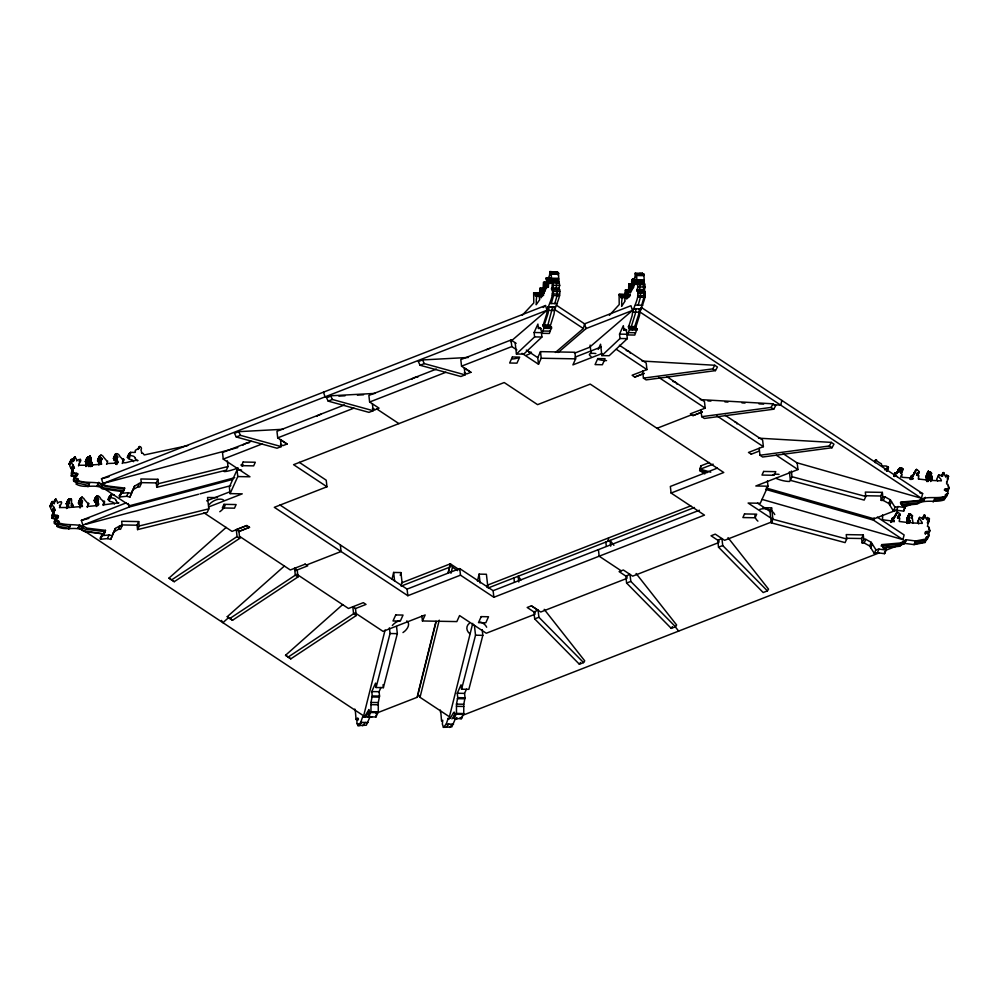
<?xml version="1.0" encoding="UTF-8"?>
<svg xmlns="http://www.w3.org/2000/svg" width="999" height="999" viewBox="0 0 999 999"><rect width="100%" height="100%" fill="white"/><g stroke="black" fill="none" stroke-linecap="round" stroke-linejoin="round"><path stroke-width="1.5" d="M356.993 718.393L358.166 718.418L356.056 719.505L357.255 718.581L356.855 722.265L357.942 725.649L360.726 722.389L362.687 716.72L364.423 716.97L368.956 709.515L368.993 710.576A6.906 1.648 -88.9 0 1 368.981 711.925L368.956 712.25A6.469 1.548 -88.9 0 1 368.606 715.272L368.681 716.845L370.966 711.725L370.991 702.422L372.265 695.953L371.765 691.57L375.574 683.129L376.074 687.512L383.379 687.649L397.34 633.653L396.541 626.548M364.56 716.82L363.886 716.783L375.986 716.97L378.271 711.85L378.284 702.559L379.558 696.091L379.058 691.695L380.969 687.474M466.458 689.16L464.547 693.381L465.047 697.777L463.773 704.245L463.761 713.536L461.476 718.656L454.183 718.531L456.468 713.411L456.481 704.108L457.754 697.652L457.255 693.256L461.063 684.814L461.563 689.21L468.868 689.335L482.829 635.339L482.18 629.657M551.411 327.26L551.498 327.222A6.469 1.548 -89 0 1 550.649 326.698L550.586 326.536A6.906 1.648 -89 0 1 550.337 325.774L554.033 314.086C554.645 305.569 560.864 298.639 559.715 289.86L558.803 289.073L559.677 285.414L559.078 281.905L551.773 281.768L552.385 285.289L551.498 288.948L552.41 289.722C553.558 298.514 547.352 305.444 546.728 313.948L543.031 325.637A6.906 1.648 -89 0 0 543.281 326.398L543.356 326.548A6.469 1.548 -89 0 0 544.118 327.11L551.585 327.173L549.363 333.454L542.057 333.316L540.359 327.822L538.873 327.447L538.424 328.459L541.333 328.521M549.075 307.192L548.114 313.211L544.143 325.437A7.08 1.686 -89 0 0 544.455 326.423L544.517 326.561A6.469 1.548 -89 0 0 545.279 327.135L545.516 328.321M552.572 307.255L547.702 325.724A6.906 1.648 -89 0 0 547.952 326.486L548.026 326.636A6.469 1.548 -89 0 0 548.463 327.173M633.591 285.289C631.081 285.677 630.269 276.286 635.277 279.67M637.025 328.783L636.85 328.858A6.469 1.548 -89 0 1 636.088 328.296L636.026 328.134A6.906 1.648 -89 0 1 635.764 327.385L639.46 315.696C640.097 307.168 646.291 300.249 645.142 291.471L644.23 290.684L645.117 287.025L644.505 283.516L637.2 283.391L637.812 286.9L636.937 290.559L637.849 291.333C638.998 300.125 632.779 307.055 632.167 315.559L628.471 327.247A6.906 1.648 -89 0 0 628.721 328.009L628.783 328.159A6.469 1.548 -89 0 0 629.545 328.721L637.025 328.783L634.79 335.065L627.497 334.927L625.786 329.433L624.313 329.058L623.851 330.07L626.773 330.12M639.472 308.891L638.523 314.91L634.54 327.135A7.08 1.686 -89 0 0 634.852 328.122L634.927 328.259A6.469 1.548 -89 0 0 635.676 328.833L635.926 330.02M544.855 291.171L547.14 285.826L546.241 277.972L550.661 278.159M440.309 710.052L440.484 712.062A8.729 2.085 -89 0 0 440.896 713.211L441.558 721.191L442.744 720.279L442.345 723.963L443.419 727.347L451.823 726.885L455.482 718.543M923.513 518.943L921.103 517.669A3.072 2.61 24.3 0 0 920.329 517.694L919.617 517.37A1.736 1.474 24.3 0 0 919.33 518.444L919.492 518.981A1.636 1.386 24.3 0 1 920.279 520.092L920.903 520.816A3.034 2.585 24.3 0 1 921.652 521.64A5.707 4.845 24.3 0 1 922.289 523.389L913.061 522.976C912.187 517.981 911.413 507.704 907.067 519.542C908.965 525.499 908.903 515.946 909.24 513.798M943.905 473.826L943.88 473.538A2.073 1.761 24.3 0 0 943.968 472.877L943.093 472.627L943.081 473.501A4.071 3.459 24.3 0 0 942.669 474.375A2.023 1.723 24.3 0 0 942.606 475.312L942.569 475.599A1.523 1.286 24.3 0 0 942.569 476.336L940.196 475.137A3.072 2.61 24.3 0 0 939.422 475.149L938.773 474.9A1.736 1.474 24.3 0 0 938.423 475.911L938.648 476.523A1.636 1.386 24.3 0 1 939.372 477.547L939.997 478.284A3.034 2.572 24.3 0 1 940.746 479.108A5.707 4.845 24.3 0 1 941.383 480.856L932.154 480.444C930.731 474.825 931.418 465.546 926.622 479.295C928.658 481.705 928.496 465.297 927.222 474.513M559.078 281.905L551.448 282.03L551.323 278.197A8.729 2.085 -89 0 0 551.361 276.061L550.973 273.539L558.491 273.714L558.429 272.739L550.836 272.053L550.724 275.312L549.825 271.528L557.217 272.19M558.741 282.193L558.616 278.334A8.729 2.085 -89 0 0 558.653 276.199L558.491 273.714L551.011 273.551M628.796 294.967L628.359 292.857A4.096 0.974 -89 0 0 628.508 292.857L628.733 285.926A4.321 1.036 -89 0 0 628.846 284.965L628.908 283.753L632.479 284.34M644.505 283.516L636.875 283.666L636.75 279.82A8.729 2.085 -89 0 0 636.788 277.672L636.4 275.162L643.93 274.762L636.263 273.664L643.856 274.363M644.18 283.778L644.043 279.945A8.729 2.085 -89 0 0 644.08 277.809L643.918 275.324M544.78 291.221L544.53 287.512A3.272 0.787 -89 0 0 544.105 286.925L544.118 284.965L547.09 285.177M551.061 273.651L550.849 272.128M636.463 275.225L636.488 274.151M550.461 281.668C546.84 283.966 545.167 277.522 549.949 280.02C546.066 282.754 546.003 275.274 549.949 278.246M632.579 284.64L629.645 284.59L629.757 285.227A2.672 0.637 -89 0 1 629.695 285.876L629.695 287.475A3.634 0.862 -89 0 1 629.595 286.738L629.52 288.524A3.272 0.787 -89 0 1 629.957 289.123L630.369 292.994L635.451 283.092A5.707 1.361 -89 0 0 635.164 281.568A3.034 0.724 -89 0 0 634.914 281.081L634.515 278.059A3.072 0.737 -89 0 1 634.677 277.647M88.474 459.303C91.159 450.749 91.558 464.098 89.51 464.785M556.967 272.302L557.18 271.728M926.51 479.095L926.76 475M549.737 271.641L549.75 272.802A4.071 0.974 -89 0 0 549.737 273.951L549.325 276.049A3.072 0.737 -89 0 0 549.088 276.448L549.4 279.445A3.034 0.724 -89 0 1 549.737 279.957A5.707 1.361 -89 0 1 550.024 281.468L546.89 287.749M635.102 279.633C630.856 276.748 631.942 283.941 635.439 281.718M87.288 507.355L88.486 503.359A4.096 3.484 24.3 0 1 87.987 503.621L84.191 499.263A1.486 1.261 24.3 0 0 83.766 498.426A4.321 3.671 24.3 0 1 82.917 497.827L81.968 497.052A2.173 1.836 24.3 0 0 81.493 497.714A1.811 1.536 24.3 0 0 80.757 498.039L79.982 499.587A2.672 2.273 24.3 0 0 80.544 499.999L78.909 503.621A1.661 1.411 24.3 0 0 78.958 504.045A1.411 1.199 24.3 0 0 79.708 504.895A3.634 3.084 24.3 0 0 79.658 504.145C78.421 501.361 83.367 498.776 82.418 501.848A3.272 2.785 24.3 0 0 81.269 503.059A1.361 1.161 24.3 0 0 81.443 503.821L81.756 504.345A1.523 1.299 24.3 0 0 81.918 505.094A1.873 1.586 24.3 0 1 82.305 505.719A1.873 1.586 24.3 0 0 82.48 506.481L68.943 507.48L68.157 503.521L69.406 501.161L66.521 507.979L67.433 506.293M90.072 456.156L85.727 465.984L86.438 464.148M544.655 290.497L540.259 290.309L540.072 292.133A2.747 0.662 -89 0 0 540.409 292.919L540.571 294.193A2.997 0.712 -89 0 0 540.671 295.317L541.046 297.814L543.618 293.681M628.696 292.058L625.686 291.92L625.499 293.743A2.747 0.662 -89 0 0 625.836 294.53L625.998 295.904A2.997 0.712 -89 0 0 626.098 296.928C625.137 302.734 631.106 294.043 628.945 294.992M875.286 462.724A2.285 1.936 24.3 0 1 875.062 460.427A2.135 1.811 24.3 0 1 876.173 459.827L876.835 460.364A1.274 1.086 24.3 0 0 878.009 461.7L880.294 463.299A1.274 1.086 24.3 0 1 881.593 464.622A4.358 3.696 24.3 0 0 881.88 465.846L883.828 466.009A5.37 4.558 24.3 0 1 885.276 465.996L886.9 466.171L886.7 467.07A3.059 2.597 24.3 0 1 887.474 467.145L888.423 467.557L887.611 468.731A1.998 1.698 24.3 0 1 886.65 469.255L884.552 469.767M897.164 476.585L895.766 475.474L895.516 472.877A1.498 1.274 24.3 0 1 896.041 473.014L896.528 473.351A4.508 3.821 24.3 0 1 896.815 472.427L897.552 471.453A4.608 3.909 24.3 0 1 898.151 470.991C897.801 466.283 906.493 467.132 900.961 473.101M932.229 477.347C931.031 484.14 926.061 476.461 930.893 473.863L929.27 477.809M87.025 458.042L85.702 460.989L87.175 457.692L89.785 456.468M543.306 293.394L542.882 291.283A4.096 0.974 -89 0 0 543.081 291.246L543.319 284.315A4.321 1.036 -89 0 0 543.419 283.354L543.493 282.143L546.416 282.205M900.711 477.222L901.797 474.687A2.997 2.547 24.3 0 1 901.735 473.688L901.622 472.402A2.747 2.335 24.3 0 1 900.574 471.166C901.435 468.568 902.347 471.853 902.671 469.18M544.467 288.386L540.009 288.299L539.535 293.294A4.508 1.074 -89 0 0 539.448 294.106L539.373 295.492A4.508 1.074 -89 0 0 539.385 296.616L539.298 296.528M89.46 463.723C89.935 459.228 85.702 459.677 88.112 465.197L101.161 464.285M90.459 457.242L88.948 460.976M628.696 291.483C625.012 289.598 624.662 294.205 628.708 292.57M890.621 522.015L892.494 518.131A4.096 3.484 24.3 0 0 893.056 518.406L894.242 517.782A1.486 1.261 24.3 0 1 894.48 516.958A4.321 3.671 24.3 0 0 895.191 516.383L895.878 514.173A1.486 1.261 24.3 0 1 896.115 513.336A4.321 3.671 24.3 0 0 896.827 512.774L897.601 512.037A2.173 1.836 24.3 0 1 898.238 512.724A1.811 1.536 24.3 0 1 899.038 513.061L900.186 514.66A2.672 2.273 24.3 0 1 899.712 515.047L898.613 517.457M135.19 458.054A4.795 4.071 24.3 0 0 137.113 460.427L138.024 460.551C131.493 459.203 120.404 467.395 123.164 458.916A1.498 1.274 24.3 0 0 122.677 459.041L122.265 459.365A4.508 3.821 24.3 0 0 121.766 458.429L120.804 457.417A4.608 3.909 24.3 0 0 120.105 456.943C119.63 455.606 118.531 453.708 116.571 453.646C111.9 470.167 114.91 451.211 117.695 457.018A2.747 2.335 24.3 0 1 116.97 458.129L115.484 463.136A2.997 2.547 24.3 0 1 115.647 463.961M71.279 503.833C73.302 488.861 64.298 513.648 67.57 500.886M88.574 459.89C87.825 454.245 83.242 471.99 88.911 456.743M912.437 478.996L912.636 478.084L913.411 478.783M89.248 465.834L91.196 461.201L89.648 464.036M56.881 519.705L52.11 518.256L52.398 514.385L54.033 510.776L55.307 510.427L53.796 507.117A8.729 7.418 24.3 0 1 52.61 505.457A1.986 1.686 24.3 0 1 52.398 503.971L52.697 502.847L51.611 502.909A1.361 1.161 24.3 0 1 51.661 502.285L53.509 501.386L54.346 503.783L54.233 502.26L55.507 500.699M52.56 515.109L52.373 517.669L56.231 518.493M53.347 513.374L53.159 515.934L57.018 516.758L57.717 518.394L58.304 517.095L57.605 515.459L53.746 514.635L52.11 518.256M53.746 514.635L54.033 510.776M75.137 476.798L71.291 475.974L71.566 472.115L73.202 468.494L74.438 468.144L72.977 464.835A8.729 7.418 24.3 0 1 71.778 463.174A1.986 1.686 24.3 0 1 71.578 461.7L71.816 460.489L70.779 460.626A1.361 1.161 24.3 0 1 70.829 460.002L72.677 459.103L73.514 461.501L73.402 459.977L74.675 458.416M72.065 472.102L71.878 474.662L76.648 476.123L77.697 473.801L72.927 472.352L71.291 475.974M72.852 470.367L72.665 472.927L77.435 474.388L77.223 475.387L74.763 476.56L75.025 478.184L77.685 479.532M72.927 472.352L73.202 468.494M625.786 291.321L625.786 290.447L628.708 290.534L625.674 290.097L628.596 290.147L625.299 290.097L624.962 294.892A4.608 1.099 -89 0 0 624.862 295.692L624.787 297.103A4.508 1.074 -89 0 0 624.812 298.226L624.875 301.024A4.058 0.974 -89 0 0 625.074 301.074L621.603 306.343A4.795 1.149 -89 0 0 621.715 304.645A4.683 1.124 -89 0 0 621.703 303.209A3.347 0.799 -89 0 1 621.828 300.599L622.24 296.316A3.059 0.724 -89 0 0 622.09 296.516L622.027 295.579L626.46 295.779M106.893 463.861L107.655 461.076A4.096 3.484 24.3 0 1 107.155 461.326L103.372 456.918A1.486 1.261 24.3 0 0 102.934 456.143A4.321 3.671 24.3 0 1 102.085 455.544L101.136 454.77A2.173 1.836 24.3 0 0 100.662 455.432A1.811 1.536 24.3 0 0 99.937 455.756L99.151 457.305A2.672 2.273 24.3 0 0 99.713 457.717A1.661 1.411 24.3 0 0 99.763 458.141A1.411 1.199 24.3 0 0 100.512 458.991A3.634 3.084 24.3 0 0 100.462 458.241L101.96 459.065L99.95 463.186A3.272 2.785 24.3 0 0 98.801 464.398A1.361 1.161 24.3 0 0 98.901 465.01M50.724 505.032L51.873 504.994M52.36 501.411L50.1 506.693L52.647 502.772M71.528 459.128L69.268 464.41L71.816 460.489M917.706 474.925L918.793 472.515A2.672 2.273 24.3 0 0 919.28 472.127L918.131 470.529A1.811 1.536 24.3 0 0 917.319 470.192A2.173 1.836 24.3 0 0 916.695 469.505L915.921 470.242A4.321 3.671 24.3 0 1 915.196 470.816A1.486 1.261 24.3 0 0 914.934 471.578L913.323 475.674L912.274 475.961A4.096 3.484 24.3 0 1 911.587 475.599L912.636 478.234M96.441 505.919A2.997 2.547 24.3 0 0 96.316 505.419L96.166 504.033A2.747 2.335 24.3 0 0 96.891 502.922L98.564 499.088C95.38 493.793 93.869 510.114 97.015 498.064M98.564 499.088L98.526 499.3A2.747 2.335 24.3 0 1 97.802 500.424L96.129 504.12M115.297 461.838L115.335 461.75A2.747 2.335 24.3 0 0 116.059 460.639L117.732 456.805M116.021 500.337A4.795 4.071 24.3 0 0 117.944 502.722L118.856 502.834L103.197 504.87L104.595 502.022L103.996 501.198A1.498 1.274 24.3 0 0 103.434 501.361L103.097 501.648A4.508 3.834 24.3 0 0 102.597 500.711L101.636 499.7A4.608 3.909 24.3 0 0 100.936 499.225C99.438 495.354 95.542 493.531 95.092 502.26M543.219 291.009L540.259 290.309M628.683 291.621L625.824 291.658M926.085 476.573L928.283 471.203M540.084 288.286L540.359 290.909M539.535 295.204C536.925 297.115 536.813 293.194 536.226 294.63A5.37 1.286 -89 0 0 535.914 295.379L535.464 296.216A4.358 1.036 -89 0 1 535.289 295.08L535.114 294.293M539.685 288.986L544.63 288.561M928.108 476.411L927.497 478.234L929.582 478.459L927.584 480.069L932.154 480.444M789.397 471.815L790.371 480.344L864.185 500.087L865.821 496.478L865.321 492.082L882.354 492.382L880.718 496.003L881.218 500.399L883.266 500.437L888.723 503.434L893.406 510.914L896.453 510.202L903.633 511.138L904.357 508.716L904.22 509.84M905.007 508.104L905.394 506.393L904.732 506.156A6.469 5.495 24.3 0 1 902.035 504.308L901.835 504.058A6.906 5.869 24.3 0 1 901.123 502.997L900.698 502.085L918.743 500.524C926.385 495.304 935.888 499.338 945.791 496.328L945.516 494.63L947.876 493.369L947.764 491.745L944.592 489.473L949.05 488.174L947.876 484.29L946.565 483.903L947.277 480.631A8.729 7.418 24.3 0 0 948.088 479.008A1.986 1.686 24.3 0 0 947.964 477.534L947.402 476.386L948.513 476.486A1.361 1.161 24.3 0 0 948.326 475.861L946.253 474.887L945.966 477.26L944.105 474.125M903.633 511.138L905.394 506.393M763.061 507.692L771.615 507.854L769.979 511.476L771.278 522.839L845.092 542.607L846.727 538.998L846.228 534.602L863.261 534.915L861.625 538.523L862.125 542.919L864.172 542.957L869.617 545.966L874.3 553.434L877.347 552.734L884.527 553.671L884.577 551.848M884.789 553.084L884.927 551.96M885.576 551.348L886.3 548.926L885.626 548.676A6.469 5.495 24.3 0 1 882.929 546.84M884.527 553.671L886.3 548.926M57.53 503.046L57.542 502.972A1.523 1.286 24.3 0 0 57.38 502.235L57.28 501.948A2.023 1.723 24.3 0 0 57.005 500.998A4.071 3.459 24.3 0 0 56.381 500.099L55.357 499.45A2.073 1.761 24.3 0 0 55.594 500.124L55.632 500.412M76.711 460.776L76.711 460.689A1.523 1.286 24.3 0 0 76.548 459.952L76.448 459.665A2.023 1.723 24.3 0 0 76.174 458.728A4.071 3.459 24.3 0 0 75.549 457.829L74.525 457.167A2.073 1.761 24.3 0 0 74.763 457.842L74.8 458.129M78.596 465.934L78.584 465.646A1.636 1.386 24.3 0 1 79.071 464.635L79.183 464.123M544.168 285.127L547.065 284.99L544.168 285.127A3.634 0.862 -89 0 0 544.268 285.864L544.268 284.265A2.672 0.637 -89 0 0 544.33 283.616L547.165 283.029L543.868 282.492L546.965 282.667M80.182 498.501L78.584 502.422L80.245 498.851M99.351 456.218L97.515 460.926A2.672 2.273 24.3 0 0 98.077 461.338A1.661 1.411 24.3 0 0 98.127 461.763A1.411 1.199 24.3 0 0 98.876 462.612L100.986 458.042M70.267 498.726L67.895 500.162L69.406 501.161L66.496 507.554M87.038 457.929L85.39 461.6L86.101 462.087M539.198 296.528L539.71 299.675L536.176 304.732A4.795 1.149 -89 0 0 536.288 303.034A4.683 1.124 -89 0 0 536.276 301.598A3.347 0.799 -89 0 1 536.401 299.001L536.875 294.68A3.059 0.724 -89 0 0 536.663 294.905L536.625 295.092M87.313 506.655L88.736 503.971M553.334 293.956L553.146 282.979M643.731 295.654L643.543 284.678M642.657 274.188L642.544 273.276L642.407 274.176M58.304 517.095L55.844 518.269L56.106 519.892L58.779 521.241L58.841 522.927C68.856 526.236 78.734 522.877 87 528.121L105.482 530.357L105.257 531.256A6.906 5.869 24.3 0 1 104.783 532.292L104.033 533.828M94.78 501.698C93.044 496.853 102.21 491.433 95.105 501.898M113.898 459.09L115.235 454.333L116.384 453.883M376.698 713.074L417.282 697.252L417.894 693.93L420.017 697.314L449.425 716.77L472.727 623.364M448.226 573.214L450.337 563.836L459.328 569.792M487.025 587.375L487.425 585.164L690.734 505.881M607.954 541.246L608.553 537.924M710.764 472.177L700.274 469.18L700.873 465.846L709.465 462.5M77.697 473.801L77.485 474.812L75.025 475.986L75.287 477.609L77.947 478.946L78.059 480.656C88.024 483.966 97.977 480.519 106.181 485.839L124.65 488.061L122.964 491.995A6.906 5.869 24.3 0 0 123.389 491.271M123.476 490.984L104.021 487.912L97.802 484.69M124.65 488.061L124.438 488.961A6.906 5.869 24.3 0 1 123.963 489.997L123.539 490.809M90.872 458.341L89.036 462.599M122.24 463.499L123.751 459.815M461.413 717.107L461.476 718.656M87.937 458.991L86.638 461.788L87.937 458.803M559.69 295.692L553.558 295.579L551.286 303.521M645.117 297.34L643.955 297.277L641.683 305.232M375.861 715.696L375.986 716.97M116.833 464.547L117.944 462.013A2.185 1.861 24.3 0 0 117.407 460.751L117.283 460.514A2.997 2.547 24.3 0 0 117.12 459.515L116.933 458.216M536.987 295.954L539.91 296.029M73.451 507.267L71.066 505.569L73.077 505.482L72.09 503.621L71.566 504.72M92.62 464.985L90.247 463.286L92.283 463.136L91.034 461.625L89.723 464.448L91.246 461.363L89.91 464.26M894.205 521.091C894.879 522.302 892.207 519.692 892.294 518.069M391.958 579.395L393.631 572.439L400.936 572.577L402.11 582.941M400.262 575.362L400.936 572.577M477.435 581.081L479.108 574.125L486.401 574.263L487.924 587.574M106.706 464.048L106.518 464.298M103.971 534.003L84.515 530.931L78.384 527.809M104.196 533.591A6.906 5.869 24.3 0 0 104.67 532.554L104.895 531.655L85.29 529.195L79.158 526.073M385.09 630.007L363.648 715.858L84.753 531.193M418.269 692.419L436.001 621.316M448.076 572.914L450.337 563.836L401.698 582.804L401.099 586.126L449.737 567.17M417.282 697.252L436.151 621.628M420.017 697.314L439.26 620.167M450.961 573.264L452.472 567.22L450.337 563.836M549.775 277.984L546.316 278.172L550.112 278.571L547.215 278.646M544.28 327.048L542.057 333.316M629.72 328.659L627.497 334.927M87.537 459.79L88.849 456.855L86.988 460.502M539.497 292.869L533.653 292.769L533.791 302.947L522.302 315.222M626.373 294.505L619.08 294.368L619.218 304.558L609.365 315.347M895.903 514.497L897.065 512.025M908.566 517.944L907.517 517.307L907.005 519.318M78.546 502.122L79.121 501.648A1.811 1.536 24.3 0 1 79.458 501.448M461.563 689.21L475.524 635.202L474.4 625.249M376.074 687.512L390.047 633.528L389.398 627.834M555.419 352.472L583.354 328.521L584.565 323.838L630.956 305.719L632.467 310.439L590.334 346.578M632.117 285.04L633.591 284.977M704.807 473.926L699.662 470.529L700.873 465.846M781.892 400.462L780.694 405.132L772.939 404.682M877.272 517.17L904.12 534.94L902.909 539.61L873.501 520.167L874.1 517.819M921.428 498.264L922.639 493.606L641.158 307.317L639.947 311.988L921.428 498.264L796.603 462.674M902.484 468.781L901.061 472.764M632.142 279.645L635.002 279.857M625.774 290.834L628.708 290.834M895.653 515.546L893.693 517.844L893.805 518.993M547.127 278.996L550.037 279.108M912.537 478.446L912.449 478.846M86.314 462.512L87 462.699L86.601 464.011M554.782 303.584L557.055 295.642L557.08 289.81L556.168 289.036L556.655 283.042M638.174 305.17L640.446 297.215L640.471 291.383L639.56 290.609L640.034 284.615M357.942 725.649L366.321 725.199L369.992 716.845L370.829 716.733M443.419 727.347L446.216 724.075L448.176 718.406L449.662 718.481M622.315 296.154L625.411 296.316M83.491 526.123L81.818 530.219L84.977 531.668L103.846 533.978L105.482 530.357M102.672 483.841L100.961 487.824L102.26 488.873L123.027 491.683M52.697 502.847L50.774 507.592A1.986 1.686 24.3 0 0 50.974 509.065A8.729 7.418 24.3 0 0 52.16 510.726L53.634 514.048L52.398 514.385M72.677 459.103L69.942 465.322A1.986 1.686 24.3 0 0 70.142 466.795A8.729 7.418 24.3 0 0 71.341 468.456L72.228 471.341M72.79 506.118L73.114 505.394M882.966 547.976L899.924 546.241L901.073 544.78L904.27 543.881L905.943 540.471M81.856 529.745C73.951 526.51 65.272 530.981 57.243 526.548L58.841 522.927M632.504 281.668L632.717 282.967L635.864 283.229M95.467 502.285L95.966 501.66L96.928 502.709M630.381 295.766L621.927 295.579L621.653 296.228A5.37 1.286 -89 0 0 621.328 296.99L620.879 297.827A4.358 1.036 -89 0 1 620.704 296.678L620.504 295.854M68.244 502.26L66.309 503.683M549.438 278.147L546.366 278.246L549.3 278.271M902.072 505.444L917.107 504.133C924.899 498.826 934.552 503.121 944.192 499.937L945.791 496.328M929.295 475.162L930.481 472.202L928.845 475.824L929.545 476.411M929.869 475.686L931.068 472.727L928.67 478.321M96.041 496.965L94.331 500.861M87.05 459.765L88.224 456.88L86.513 460.514M104.783 532.292L104.633 532.529A6.469 5.495 24.3 0 1 102.348 534.278L100.112 538.136L100.499 539.26L107.492 538.586L110.714 539.398L113.711 532.067L118.494 529.258L120.542 529.295L122.178 525.674L121.678 521.278L138.711 521.59L139.211 525.986L137.575 529.607L207.193 512.45L208.828 508.841L207.53 497.465L217.507 497.639M110.714 539.398L115.347 528.459L120.13 525.636L122.178 525.674M123.963 489.997L123.801 490.234A6.469 5.495 24.3 0 1 121.528 491.983L119.281 495.841L119.68 496.978L126.673 496.291L129.895 497.115L132.879 489.785L137.675 486.963L139.723 487L141.359 483.379L140.859 478.983L157.892 479.295L158.391 483.691L156.756 487.312L226.361 470.154L227.997 466.533L227.347 460.851M129.895 497.115L134.515 486.163L139.311 483.341L141.359 483.379M898.426 517.607L899.949 513.948M927.896 474.625L929.545 472.127M81.156 504.97L80.594 504.133L82.118 500.449M927.522 474.5L929.02 471.653L926.523 477.534M927.621 474.513L928.483 471.628M927.984 474.687L929.207 471.74L926.373 478.346M85.427 461.501L86.389 460.551M893.918 521.853L894.03 521.728M927.422 474.488L928.633 471.603M68.506 500.711L66.846 504.308L67.895 501.336M909.302 519.368L907.679 522.902L909.302 519.205M924.212 499.737L918.431 502.709L901.148 504.27M924.987 498.002L919.217 500.974L900.436 502.672M68.307 500.049L66.633 503.384L68.631 499.325M85.864 461.963L87.575 458.379L86.039 462.05M543.993 282.729L547.052 282.742M629.42 284.34L632.517 284.678M904.52 543.568L906.268 539.747L915.683 540.983L926.735 538.848L926.41 537.162L928.783 535.914L928.67 534.29L925.486 532.005L929.957 530.719L928.783 526.835L927.434 526.436L928.183 523.164A8.729 7.418 24.3 0 0 929.008 521.54A1.986 1.686 24.3 0 0 928.87 520.067L928.308 518.918L929.42 519.018A1.361 1.161 24.3 0 0 929.232 518.394L927.172 517.42L926.872 519.792L925.012 516.658M904.832 542.869L901.073 544.78M905.618 541.133L899.637 543.044L881.593 544.617L882.017 545.516A6.906 5.869 24.3 0 0 882.741 546.59L882.941 546.828M906.268 539.747C902.447 540.734 903.071 543.743 899.05 544.355L881.006 545.916M67.732 505.881L68.769 501.985M97.59 460.227L99.113 456.643M926.66 480.207L930.007 472.065M927.821 481.605L931.455 473.576L929.894 476.486L930.868 474.026M636.263 273.664L636.151 276.923L635.277 273.164L642.607 273.339M643.556 273.801L643.244 275.2M930.007 476.461L931.243 473.588M69.455 499.163L68.144 502.572M86.601 461.6L87.887 458.641L86.301 462.387M103.384 505.419L104.308 502.472M927.572 475.349L928.583 475.724L930.144 472.09L928.708 474.962M918.63 478.971L918.331 478.958A1.873 1.586 24.3 0 0 918.331 478.196A1.873 1.586 24.3 0 1 918.581 477.584A1.523 1.299 24.3 0 0 918.605 476.91L918.768 476.311A1.361 1.161 24.3 0 0 918.768 475.561A3.272 2.785 24.3 0 0 917.344 474.313C915.434 472.502 920.753 471.653 917.057 475.237L918.168 473.014A3.634 3.084 24.3 0 0 918.293 473.776A1.411 1.199 24.3 0 0 918.855 472.939A1.661 1.411 24.3 0 0 918.793 472.515M929.407 477.222L930.556 474.15M68.981 499.175L67.408 502.784L68.369 500.836M80.819 504.333L82.418 500.674L80.882 504.433M928.108 475.699L929.432 471.928L926.398 478.783M97.79 460.177L99.388 456.518M907.579 522.714C909.889 521.578 905.631 519.28 910.489 520.991C908.103 523.176 906.355 521.915 913.061 522.976M926.96 479.433L928.133 476.486M929.832 476.248L930.681 474.3M931.617 473.289L928.059 481.418M66.958 504.395L68.319 501.56M929.17 477.984L930.768 474.35M930.494 475.636L931.468 473.039L928.908 478.808M893.993 475.586L895.079 473.139M894.068 476.186L895.141 473.751M928.371 476.648L926.722 480.507M67.308 505.032L68.906 501.423M113.486 458.366L115.297 454.283M908.128 521.553L907.229 523.439L908.241 521.615M928.146 476.323L927.272 478.946M67.133 504.695L68.431 501.773L67.145 504.757M122.59 461.65L123.676 459.203M133.579 461.7A3.347 2.847 24.3 0 0 131.831 459.827L129.608 459.228A1.998 1.698 24.3 0 1 128.534 458.666C131.456 456.905 128.409 453.883 129.932 453.459A3.059 2.597 24.3 0 1 130.569 453.346L130.295 452.497L131.88 452.385A5.37 4.558 24.3 0 1 133.329 452.447L135.265 452.36A4.358 3.696 24.3 0 0 135.29 451.136A1.274 1.086 24.3 0 1 136.264 449.875L138.199 448.339A1.274 1.086 24.3 0 0 139.086 447.028L139.61 446.516A2.135 1.811 24.3 0 1 140.871 447.165A2.285 1.936 24.3 0 1 141.159 449.463A1.823 1.548 24.3 0 0 141.159 450.724A2.373 2.01 24.3 0 1 141.471 452.11A2.348 1.998 24.3 0 0 141.696 452.909M907.417 522.465L908.753 519.742M91.096 461.438L89.81 464.31L91.034 461.625M91.371 465.134L92.283 463.136L91.409 465.047M122.577 461.813L123.676 459.365M886.613 470.866L887.761 468.406M893.968 475.374L895.067 472.927M930.007 475.836L930.893 473.863M930.119 475.649L930.968 473.738M113.461 458.429L115.235 454.333M907.379 522.564L909.028 518.906M927.084 479.732L928.358 476.898M49.975 506.518A1.361 1.161 24.3 0 1 50.025 505.906L51.836 501.91M69.143 464.248A1.361 1.161 24.3 0 1 69.193 463.623L71.016 459.627M50.1 506.693L51.736 503.071M69.268 464.41L70.904 460.789M50.312 506.78L51.948 503.171M69.48 464.51L71.116 460.889M50.512 506.793L52.148 503.171M69.693 464.51L71.329 460.889M72.04 461.763L73.139 459.353M54.283 501.748L55.37 499.338M73.451 459.465L74.538 457.055M54.433 501.598L55.519 499.188M73.064 460.527L74.688 456.905M54.933 501.573L56.031 499.163M73.564 460.502L75.2 456.88M55.082 501.648L56.169 499.225M73.714 460.564L75.35 456.955M52.16 510.726L53.796 507.117M71.341 468.456L72.977 464.835M52.273 511.438L53.909 507.817M71.453 469.155L73.089 465.546M52.822 512.237L54.458 508.616M71.99 469.955L73.626 466.333M52.298 515.684L54.695 510.002M71.478 473.414L73.864 467.719M79.158 461.738L80.257 459.328A1.736 1.474 24.3 0 1 80.794 460.414L80.757 460.951A1.636 1.386 24.3 0 0 80.22 462.038L79.745 462.749A3.034 2.572 24.3 0 0 79.183 463.548A5.707 4.845 24.3 0 0 78.946 465.272L88.112 465.197M55.844 518.269L54.208 521.878L54.483 523.513L57.143 524.85L57.243 526.548M75.025 475.986L73.389 479.595L73.651 481.231L76.311 482.567L76.386 484.253C84.415 488.698 93.119 484.228 101.036 487.45M55.969 519.08L57.605 515.459M75.737 475.487L76.773 473.176M54.483 523.513L56.106 519.892M73.651 481.231L75.287 477.609M57.93 517.395L58.516 516.083M68.269 499.775L66.209 504.095L67.857 500.262M85.377 461.813L87.437 457.492L86.039 460.439M85.877 461.026L87.712 457.117M57.143 524.85L58.779 521.241M68.856 499.213L66.434 504.22L68.007 501.361M76.311 482.567L77.947 478.946M85.602 461.938L88.024 456.93M66.771 504.27L68.407 500.661M67.545 502.759L69.318 499.15M86.851 460.489L88.486 456.868M69.343 499.9L69.593 499.2M76.386 484.253L78.059 480.656M69.992 498.788L67.183 505.032L68.644 500.836L67.07 504.532L68.419 501.71M86.351 462.749L89.161 456.518L87.712 459.503M86.526 462.724L89.435 456.443L88.037 459.353M70.042 499.438L70.367 498.713M85.677 465.272L89.635 456.443M70.617 498.688L70.292 499.413M85.689 465.709L89.922 456.006M66.558 508.266L69.493 501.573M66.621 508.553L69.406 502.172M85.789 466.271L90.197 456.331M67.245 507.629L68.344 505.219M85.877 466.545L87.512 462.937M88.774 460.389L90.347 456.593M88.824 460.764L90.434 456.868M86.738 466.396L87.825 463.986M89.086 461.176L90.634 457.417M89.223 461.451L90.759 457.617M88.936 462.45L90.872 457.904M89.211 462.912L90.772 459.128M89.336 463.224L90.909 459.44M89.41 463.548L91.021 459.765M91.046 460.039L88.674 466.595M71.329 504.108L72.065 503.533M71.978 503.446L71.653 504.17M89.361 465.946L91.296 461.9M89.598 466.171L91.458 462.05M89.723 466.283L91.621 462.2M89.86 466.371L91.284 463.186M89.997 466.471L91.084 464.048L90.297 466.62M91.184 465.459L92.27 463.049M91.608 466.333L92.482 464.398M78.834 501.91L80.469 498.289M98.002 459.627L99.638 456.006M79.058 501.923L80.757 498.039M98.227 459.64L99.937 455.756M98.077 461.338L100.662 455.432M81.006 499.388L82.093 496.965M98.826 461.863L100.487 458.042L98.826 461.863A3.634 3.084 24.3 0 1 98.876 462.612M80.544 499.999A1.661 1.411 24.3 0 0 80.594 500.424A1.411 1.199 24.3 0 0 81.344 501.273A3.634 3.084 24.3 0 0 81.294 500.524L79.658 504.145L81.693 500.312M99.65 460.427L100.737 458.017M68.781 529.083L70.417 525.462M79.708 504.895L81.818 500.324M87.962 486.8L89.598 483.179M80.694 504.208L82.33 500.586M99.95 463.186L101.498 458.304L99.663 461.775L98.789 461.675M80.782 505.469L82.418 501.848M87.587 505.719L88.674 503.309M97.128 485.901L98.764 482.28L97.215 485.989M78.047 528.271L79.683 524.65L77.947 528.184M97.103 498.663C94.868 493.893 92.87 506.68 96.029 496.765M94.468 500.536L96.104 496.915M113.636 458.254L115.272 454.632M94.493 501.161L96.728 496.016M113.661 458.878L115.896 453.733M94.555 501.286L96.99 496.028M113.724 459.003L116.159 453.746M94.73 501.373L97.215 496.178M113.948 459.415L116.571 453.646M114.273 459.615L115.847 455.881L115.11 454.77M114.261 459.977L116.184 455.769M95.33 502.335L96.965 498.713M116.271 456.381C114.773 461.238 113.561 458.179 116.096 460.427M96.066 501.698L97.702 498.076M115.235 459.415L116.871 455.794M97.802 500.424L97.952 501.798A2.997 2.547 24.3 0 1 98.102 502.797L98.239 503.046A2.185 1.861 24.3 0 1 98.776 504.295L98.102 505.444L87.388 506.493M96.204 505.244L97.84 501.623M115.372 462.962L117.058 459.428M96.503 506.53L98.139 502.922M115.672 464.248L117.308 460.626M122.552 463.124L123.676 460.639M114.41 503.983A3.347 2.847 24.3 0 0 112.662 502.11L110.439 501.523A1.998 1.698 24.3 0 1 109.366 500.949C107.293 499.9 108.654 495.691 110.764 495.754A3.059 2.597 24.3 0 1 111.401 495.641L111.126 494.792L112.712 494.68A5.37 4.558 24.3 0 1 114.173 494.742L114.298 494.73M128.384 458.391L127.435 457.217L129.071 453.596M108.279 499.737L110.04 495.754M127.447 457.455L129.208 453.459M108.267 499.5L110.589 495.804M127.435 457.217L129.42 453.421M108.616 499.325L111.039 494.967M127.785 457.043L129.62 453.459M109.49 498.401L111.126 494.792M128.646 456.493L130.295 452.497M109.753 498.364L111.476 494.617M130.644 452.322L129.333 455.931M137.974 449.45L139.073 447.04M138.524 448.926L139.61 446.516M100.499 539.26L102.135 535.651L101.748 534.515M119.68 496.978L121.304 493.356L120.916 492.22M107.492 538.586L109.128 534.964L112.35 535.789M126.673 496.291L128.309 492.682L131.531 493.494M112.999 533.828L115.347 528.459M132.168 491.533L134.515 486.163M118.494 529.258L120.13 525.636M137.675 486.963L139.311 483.341M137.575 529.607L137.075 525.212L138.711 521.59M156.756 487.312L156.256 482.917L157.892 479.295M241.608 470.054L237.038 469.98L229.333 487.025L230.082 493.618L242.245 493.843L208.841 506.868M230.082 493.618L237.787 476.56L237.038 469.98M515.134 342.62L516.433 353.996L534.602 336.9L534.103 332.517L537.912 324.076L538.424 328.459M521.965 353.309L538.498 364.248L537.749 357.667L540.471 351.636L574.887 352.26L575.636 358.853L572.914 364.885L601.96 353.546M535.077 614.21L486.276 633.241L459.577 615.571L456.843 621.59L422.44 620.966L425.162 614.947L383.042 631.368L354.97 612.774M538.498 364.248L541.221 358.229L540.471 351.636M598.214 349.388L600.561 344.218L601.86 355.594L609.153 355.719L627.335 338.636L626.835 334.253L619.53 334.116L620.029 338.511L601.86 355.594M619.53 334.116L623.351 325.674L623.851 330.07M767.394 480.931L767.994 486.201L760.276 503.259L748.114 503.034L772.277 519.03M771.278 522.839L772.901 519.23L771.615 507.854M790.371 480.344L792.007 476.723L791.358 471.041M875.087 462.237L876.173 459.815M886.35 470.754L887.986 467.132M888.211 467.182L886.75 470.941L888.386 467.32M886.787 471.178L888.423 467.557M881.218 500.399L882.854 496.778L882.354 492.382M862.125 542.919L863.76 539.298L863.261 534.915M893.993 475.224L895.216 472.814M894.13 475.224L895.329 472.852M883.266 500.437L884.902 496.815L890.359 499.825L895.029 507.292L893.406 510.914M864.172 542.957L865.808 539.335L871.253 542.345L875.936 549.812L874.3 553.434M894.305 476.373L895.404 473.963M894.405 476.535L895.491 474.125M896.777 473.089L898.526 469.305M897.027 472.902L898.788 468.856M896.94 473.551L899.3 468.469M899.55 468.244L897.839 472.077L898.65 471.516M898.213 471.778L900.037 467.857M899.05 470.254L900.723 467.819M900.037 472.377L901.123 469.955M900.411 472.052L901.935 468.369M902.447 468.556L900.736 472.477L902.372 468.506M900.711 473.489L902.584 469.268M900.923 473.226L902.596 469.48M888.723 503.434L890.359 499.825M869.617 545.966L871.253 542.345M889.834 505.219L891.47 501.61M870.741 547.752L872.377 544.13M909.752 479.158L911.388 475.536M910.451 478.746L911.538 476.336M890.808 522.477L892.444 518.856M896.453 510.202L898.089 506.593L905.269 507.529M877.347 552.734L878.983 549.113L886.163 550.049M910.963 479.607L912.062 477.197M891.87 522.127L892.969 519.717M893.668 518.381L895.416 514.785M912.761 476.173L914.397 472.24M893.281 519.455L895.878 514.173M912.924 476.298L914.934 471.578M894.018 518.356L895.029 516.046M916.233 469.43L914.285 473.863L914.597 473.051M895.191 516.383L897.152 511.963M895.828 515.559L897.464 511.95M916.545 469.418L914.734 473.014M901.66 504.732L901.835 504.058M897.414 517.744L899.075 515.546A3.634 3.084 24.3 0 0 899.2 516.308A1.411 1.199 24.3 0 0 899.762 515.472A1.661 1.411 24.3 0 0 899.712 515.047M916.508 475.212L917.594 472.802M897.664 517.719L898.75 515.309M916.757 475.187L917.844 472.777M897.976 517.957L899.075 515.359L897.939 517.757M917.07 475.424L918.168 472.827M907.242 517.782L909.04 513.836M926.285 475.611L928.246 471.153M907.217 518.331L909.152 513.686M926.135 476.935L928.421 471.441M907.092 519.617L909.639 514.123M926.223 477.147L928.72 471.59M907.217 519.817L908.765 516.071M909.315 514.847L909.739 514.135M926.36 477.347L928.92 471.615M907.379 520.004L909.927 514.185M907.329 520.566L909.14 516.495M909.789 514.985L910.114 514.26L909.877 515.047M907.279 521.203L908.94 517.095M907.379 521.515L908.965 517.794M910.114 515.334L910.389 514.535M907.479 521.728L909.115 518.106M926.622 479.295L929.869 472.065M907.604 521.928L909.24 518.306M910.601 515.322L910.926 514.597M907.304 523.076L909.315 518.406M926.398 480.544L928.483 475.961M928.583 475.724L930.356 472.152M907.217 523.451L909.477 518.581M929.082 475.974L930.606 472.265M907.916 523.289L909.003 520.879M926.722 481.418L927.596 479.495M929.232 476.111L930.768 472.39M928.608 478.009L930.906 472.539M908.341 523.251L909.427 520.841M911.488 516.733L911.288 517.582L912.112 516.121M911.762 516.046L912.087 515.322M928.783 478.621L931.293 472.864M908.753 523.201L909.839 520.791M909.152 523.126L910.251 520.704M911.538 517.532L912.449 515.671L911.4 518.144M909.265 523.076L910.364 520.666M911.475 518.406L912.549 515.884M928.496 480.869L930.931 475.624M929.607 479.433L931.13 475.761M929.707 479.495L931.23 475.811M929.907 479.62L931.443 475.936M930.094 479.77L931.642 476.073M920.766 500.949L921.815 498.638M930.256 479.945L931.817 476.236M930.406 480.119L931.967 476.411M930.494 480.407L932.129 476.785M930.556 480.681L932.154 476.91M930.631 481.53L932.254 477.634M931.155 480.606L932.242 478.196M923.663 500.924L925.299 497.302M937.686 480.994A1.636 1.386 24.3 0 0 937.012 480.144L936.787 479.532A1.736 1.474 24.3 0 1 937.074 478.446L938.773 474.9M918.693 523.988L918.643 523.701A1.636 1.386 24.3 0 0 917.919 522.677L917.681 522.152A1.736 1.474 24.3 0 1 917.981 520.979L919.617 517.37M941.458 476.248L943.093 472.627M922.252 518.993L924.137 515.097L924.874 515.409A2.073 1.761 24.3 0 1 924.787 516.083L924.812 516.371M941.595 476.186L943.231 472.564M922.901 518.444L924.137 515.097M941.995 475.911L943.081 473.501M923.238 519.03L924.649 515.134M942.094 476.223L943.73 472.602M923.201 518.918L924.837 515.297M904.632 543.369L914.048 544.605L915.683 540.983M933.141 502.072L934.777 498.451M927.309 522.877L928.945 519.268M929.145 519.268L927.784 522.639A1.361 1.161 24.3 0 0 927.596 522.015M947.339 479.058L948.438 476.648M927.709 522.802L929.42 519.018M947.427 478.896L948.513 476.486M924.899 533.304L925.486 532.005M944.33 490.047L945.366 488.873M926.273 531.406L925.686 532.704L929.37 532.017M925.349 534.328L925.936 533.016M928.595 529.445L929.182 528.134M948.276 485.601L948.788 488.761L945.104 489.448M915.096 542.282L926.148 540.159L926.41 537.162M928.321 534.328L929.957 530.719M947.414 491.795L949.05 488.174M914.048 544.605L925.062 542.482L926.735 538.848M928.67 534.29L928.196 537.212L925.823 538.461M946.24 496.99L947.876 493.369M928.783 535.914L927.147 539.522L927.035 537.899M85.752 460.776L87.113 457.779M87.562 459.715L88.849 456.855M926.947 479.745L928.571 476.161M907.641 523.039L908.978 520.092M926.635 481.468L927.497 479.557M109.203 500.649L110.852 497.065L109.902 495.891M909.127 519.443L907.804 522.365L909.065 519.218M550.012 280.107L547.052 280.02L549.962 280.057M86.226 462.225L87.887 458.641M86.438 462.762L88.112 459.128M89.086 464.61L90.734 461.026M94.43 500.462L96.166 496.553M103.384 503.696L104.483 501.323M113.474 458.529L115.26 455.044M907.766 517.769L908.665 515.834M100.025 462.1L101.698 458.529M99.95 462.013L101.623 458.429M87.775 459.453L89.161 456.518M929.27 477.097L930.618 474.238M91.196 461.201L89.723 464.023M89.76 464.61L91.109 461.763M78.909 503.621A2.672 2.273 24.3 0 1 78.347 503.209L80.057 498.888M86.501 459.94L87.912 456.98M86.014 461.213L87.388 458.329M917.407 475.037L919.155 471.466M619.63 295.454L620.379 295.841M922.327 518.868L923.014 518.756M643.431 378.122L712.786 368.868L714.76 365.259L717.432 367.033L715.446 370.629L646.103 379.895L643.431 378.122L642.632 371.128M701.71 416.683L771.053 407.43L773.039 403.821L775.711 405.594L773.726 409.203L704.382 418.456L701.71 416.683L700.911 409.69M759.977 455.244L829.32 445.991L831.305 442.382L833.965 444.155L831.992 447.752L762.637 457.018L759.977 455.244L759.178 448.251M536.5 293.968L539.572 294.156M632.155 285.264L632.317 289.36M901.797 474.812L901.735 474.925A2.185 1.861 24.3 0 0 901.473 476.161L902.409 477.335L912.424 478.034M369.405 710.726L365.821 716.683L364.885 716.795M454.932 714.822L451.923 718.868M534.964 294.243L533.653 292.769M122.752 462.162L123.339 461.088M361.9 722.402L359.091 725.674M365.397 722.464L362.6 725.736M448.851 724.125L446.053 727.397M452.36 724.188L449.55 727.459M544.18 609.328L584.715 660.839L583.566 662.587L538.898 617.257L538.099 610.252L533.891 611.9L534.69 618.893L579.358 664.223L580.494 662.474M636.101 573.488L676.623 624.987L675.474 626.735L630.806 581.406L630.007 574.413L625.799 576.048L626.598 583.041L671.266 628.383L672.414 626.635M767.407 590.884L722.727 545.554L721.94 538.561L717.719 540.197L718.518 547.202L763.186 592.532L767.407 590.884L768.543 589.135L728.021 537.637M101.96 459.065L101.586 459.565A3.272 2.785 24.3 0 0 100.437 460.776A1.361 1.161 24.3 0 0 100.612 461.526L100.924 462.137A1.523 1.299 24.3 0 0 101.099 462.812A1.873 1.586 24.3 0 1 101.473 463.436A1.873 1.586 24.3 0 0 101.661 464.198L101.361 464.21M369.318 716.745L368.381 716.857M371.953 716.795L371.004 716.783M457.442 718.481L456.568 718.88M368.132 716.795L367.382 716.845M917.644 475.749L917.519 475.087M80.207 459.39L79.608 459.627A3.072 2.61 24.3 0 0 78.834 459.577L76.711 460.689M88.149 460.027L87.45 460.177M534.103 332.517L541.396 332.642L541.908 337.038L523.738 354.133L516.433 353.996M104.47 503.009L104.171 504.07A4.058 3.447 24.3 0 1 103.621 504.395L103.197 504.87M635.239 273.139L635.177 274.425A4.071 0.974 -89 0 0 635.164 275.574L634.802 277.747M69.193 463.623L71.041 462.724M238.761 531.58L249.575 527.36L246.79 525.486L236.263 529.595L237.063 536.588L171.591 579.919L168.993 578.096L226.161 527.41M297.989 576.935L295.329 575.174L294.53 568.181L297.202 569.942L297.989 576.935L232.53 620.267L227.26 616.683L284.428 565.996M228.734 617.507L222.914 622.677L221.491 620.429M356.268 615.521L353.596 613.761L352.797 606.755L355.469 608.528L356.268 615.521L290.809 658.853L285.539 655.269L342.694 604.582M543.231 307.492L545.516 305.532L547.04 310.239L510.514 341.621M558.141 352.522L586.088 328.559L632.467 310.439M896.802 472.989L897.639 472.29M168.993 578.096L174.263 581.68L239.723 538.361L238.936 531.368L236.263 529.595M229.857 618.493L295.329 575.174M288.137 657.08L353.596 613.761M107.38 463.486L117.283 463.149L117.919 462.137M57.542 502.972L59.665 501.86A3.072 2.61 24.3 0 1 60.44 501.898L61.089 501.61A1.736 1.474 24.3 0 1 61.613 502.697L61.526 503.296A1.636 1.386 24.3 0 0 61.039 504.308L60.577 505.032A3.034 2.585 24.3 0 0 60.015 505.831A5.707 4.845 24.3 0 0 59.778 507.554L68.943 507.48M548.876 327.173L549.025 328.384M945.254 495.204L947.614 493.956M944.467 496.94L946.827 495.691L946.727 494.068M925.037 540.197L927.409 538.948M120.492 494.318L120.267 495.679M100.986 537.325L100.762 538.686M237.787 447.577L103.009 483.491L101.498 478.771L545.516 305.532M103.009 483.491L547.04 310.239M283.054 429.27L238.699 431.668L234.49 433.304L236.251 436.975L277.035 448.226L281.256 446.59L280.457 439.597L287.125 444.018L282.817 445.679L280.482 444.13M374.975 393.406L330.619 395.804L326.411 397.44L328.172 401.111L368.956 412.362L373.176 410.726L372.377 403.721M468.419 357.455L422.54 359.94L418.319 361.576L420.092 365.259L460.876 376.511L465.084 374.862L464.285 367.869L470.966 372.29L466.658 373.976L464.335 372.44M236.251 436.975L240.472 435.339L281.256 446.59M328.172 401.111L332.392 399.475L373.176 410.726M420.092 365.259L424.3 363.611L465.084 374.862M251.211 441.321L222.502 452.522L223.252 459.103L249.962 476.785L237.787 476.56M344.543 404.92L276.96 431.281L277.71 437.862L287.025 444.031M436.463 369.068L368.881 395.429L369.63 402.023L379.046 408.154L374.737 409.827L372.402 408.291M516.133 343.356L511.051 339.985L460.801 359.578L461.55 366.171L470.866 372.34M223.252 459.103L262.013 443.993M277.71 437.862L353.921 408.141M369.63 402.023L445.841 372.29M461.55 366.171L511.8 346.578L516.883 349.937M232.58 479.458L129.271 507.017L82.867 525.099L81.356 520.379L126.299 502.847M574.475 353.209L590.209 347.065M206.643 500.849L229.882 491.783M575.062 357.155L601.211 346.965M299.263 462.337L326.223 480.194L326.973 486.775L274.325 507.317L407.829 595.716L460.489 575.174L493.868 597.277L704.47 515.134L671.103 493.044L670.341 486.451L717.307 468.131M246.903 525.586L232.03 531.393L203.958 512.799M619.392 345.242L646.191 362.987L646.94 369.58L632.105 375.237L634.74 377.147L644.205 373.451M238.936 531.368L249.463 527.26M634.777 376.998L643.993 373.414M305.17 564.173L290.309 569.967L239.872 536.575M666.957 376.735L704.457 401.573L705.207 408.154L690.384 413.798L693.044 415.572L702.26 411.975M306.456 565.022L341.084 551.51L340.334 544.93M656.992 428.309L691.62 414.797M295.567 570.604L307.729 565.834L305.057 564.073M692.894 415.646L702.359 411.963M700.274 469.18L713.149 464.16M725.124 415.247L762.624 440.072L763.373 446.665L748.501 452.46L751.31 454.12M355.194 608.666L365.996 604.42L363.336 602.659L348.464 608.478L296.74 574.225M751.173 454.233L759.277 451.061M279.995 504.982L407.08 589.123L459.74 568.593L493.119 590.684L493.868 597.277M671.103 493.044L723.751 472.502L590.234 384.103L537.587 404.645L504.208 382.542L293.594 464.685L326.973 486.775M488.274 587.924L694.467 507.504M783.154 453.671L797.19 462.962L797.951 469.555L755.818 485.989L767.994 486.201M493.119 590.684L699.4 510.239M626.997 578.359L540.734 612.012L531.418 605.844M718.93 542.507L632.654 576.161L623.339 569.992L619.13 571.628L627.272 577.035M771.94 521.84L724.575 540.309L715.259 534.14L711.051 535.776L719.205 541.183M534.69 618.893L538.898 617.257M626.598 583.041L630.806 581.406M718.518 547.202L722.727 545.554M897.302 509.765L874.113 518.818L766.208 488.012M904.557 506.943L911.8 504.108M579.358 664.223L583.566 662.587M671.266 628.383L675.474 626.735M462.425 715.421L878.895 552.996M886.15 550.162L896.303 546.203M945.566 496.89L934.515 499.025M944.779 498.626L933.728 500.761M925.361 541.895L914.31 544.018M119.281 495.841L119.905 495.616A6.469 5.495 24.3 0 0 120.454 495.342M898.501 515.322L898.251 516.833A3.272 2.785 24.3 0 1 899.687 518.094A1.361 1.161 24.3 0 1 899.674 518.843L899.487 519.355A1.523 1.299 24.3 0 1 899.487 520.117A1.873 1.586 24.3 0 0 899.237 520.729A1.873 1.586 24.3 0 1 899.237 521.478L908.491 522.602M71.566 472.115L72.84 471.765M101.498 478.771L109.003 476.773M234.69 477.697L129.87 505.656L104.296 488.711M81.356 520.379L88.861 518.381M85.877 524.3L198.551 494.243M200.062 493.843L230.806 485.639M898.089 506.593L895.029 507.292M878.983 549.113L875.936 549.812M187.712 445.604L144.231 454.945L143.257 453.571M158.391 483.691L227.997 466.533M139.211 525.986L208.828 508.841M94.493 500.187L95.355 499.637M945.541 490.959L948.001 490.497M113.699 457.892L114.398 457.33M121.304 493.356L128.309 492.682M102.135 535.651L109.128 534.964M883.228 547.39L898.65 546.028L901.135 545.217L901.335 544.205M629.045 295.292L630.344 295.204M329.645 396.615L325.025 396.865L323.514 392.145M338.886 396.116L345.055 395.779M357.38 395.117L363.536 394.78M552.372 295.592L553.558 295.579M543.956 285.564L548.339 285.577M634.802 308.679L635.963 308.679L635.227 313.961L631.093 327.297A6.906 1.648 -89 0 0 631.356 328.059L631.418 328.196A6.469 1.548 -89 0 0 632.18 328.771L632.417 329.957M547.914 307.043L555.219 307.168M543.931 285.864L548.314 286.026M540.384 289.048L543.306 289.073M632.604 280.07L635.514 280.095L631.655 280.007M549.999 279.383L547.052 280.02M628.433 289.972L625.374 290.234L628.646 290.284M622.414 297.665L625.324 297.64M546.753 277.972L549.675 278.022L546.977 278.109M547.115 279.832L550.024 279.882M540.372 288.861L543.281 288.898M549.675 271.878L557.005 271.878M639.51 273.439L642.432 273.489M551.036 272.352L558.341 272.477M636.276 273.738L643.568 273.863M551.061 272.54L558.354 272.677M636.463 273.963L643.756 274.088M551.123 272.615L558.429 272.739M551.223 273.177L558.528 273.314M551.223 273.389L558.528 273.526M636.65 274.787L643.955 274.925M636.65 275L643.943 275.137M550.998 273.913L558.291 274.038M636.425 275.524L643.718 275.649M551.323 278.197L558.616 278.334M546.228 278.296L550.611 278.259M631.68 279.608L635.414 279.87M636.75 279.82L644.043 279.945M546.228 278.396L550.611 278.584M546.228 278.609L550.611 278.796M631.655 280.12L635.551 280.307M546.241 278.821L550.624 279.008M551.398 278.921L558.691 279.058M636.825 280.544L644.118 280.669M546.253 279.033L550.636 279.208M632.542 280.644L635.514 280.532M547.077 279.37L549.999 279.42M632.504 280.981L633.965 281.006M633.978 281.331L632.504 281.169L635.414 281.119M551.386 279.932L558.678 280.07M635.352 281.556L632.429 281.493L635.451 281.481M636.813 281.556L644.105 281.681M546.952 280.032L549.875 280.207M632.379 281.643L635.464 281.656M546.965 280.257L551.361 280.444M632.379 281.755L635.314 281.918M546.99 280.469L551.386 280.644M632.404 281.98L635.339 282.13M547.015 280.669L551.411 280.831M632.429 282.18L635.364 282.33M547.052 280.844L551.473 281.069M632.454 282.367L635.414 282.58M547.115 281.069L551.56 281.306M632.517 282.605L635.476 282.792M547.215 281.281L558.816 281.493M632.592 282.792L635.664 283.029M636.95 282.967L644.243 283.104M547.44 281.431L550.486 281.73M632.804 282.992L635.913 283.341M547.564 281.681L550.549 282.105M632.916 283.117L635.951 283.591M547.602 281.93L550.561 282.255M633.029 283.541L635.988 283.866M547.652 282.193L550.599 282.53M628.846 283.928L633.291 283.841M628.833 284.041L636.026 284.141M547.677 282.48L550.636 282.817M551.985 282.954L559.278 283.092M547.714 282.754L550.661 283.104M637.412 284.565L644.705 284.703M547.739 283.054L550.674 283.416M544.268 284.265L547.19 284.328M629.695 285.876L632.604 285.939M552.385 285.289L559.677 285.414M544.018 285.19L548.401 285.277M637.812 286.9L645.117 287.025M543.943 285.677L548.326 285.764M544.268 285.864L548.638 285.939M629.37 287.287L633.591 287.45M543.943 286.626L548.326 286.701M629.37 288.236L632.292 288.286M544.105 286.913L548.476 287M629.52 288.524L632.442 288.574M551.623 287.912L558.928 288.049M637.05 289.523L644.355 289.66M539.984 288.386L544.443 288.336M628.408 289.91L625.674 290.097M539.822 288.699L544.68 288.699M551.498 288.948L558.803 289.073M625.736 290.409L628.646 290.459M636.937 290.559L644.23 290.684M539.672 289.26L543.294 289.235M540.397 289.398L543.306 289.448M540.397 289.56L543.319 289.61M551.685 289.797L559.715 289.86M625.811 291.009L628.708 291.333M637.849 291.333L645.142 291.471M540.372 289.722L543.281 289.772M637.125 291.408L644.417 291.533M540.372 289.935L543.319 290.11L540.359 290.259M625.786 291.758L628.746 291.708M540.109 290.659L544.492 290.746M625.699 292.12L628.746 292.232M540.409 290.721L543.331 290.771M625.536 292.27L628.758 292.382M552.584 291.383L559.877 291.521M638.011 293.007L645.317 293.132M540.059 292.033L544.43 292.12M625.474 293.644L628.396 293.694M540.434 292.982L543.356 293.044M533.853 293.007L539.697 293.107M625.861 294.593L630.232 294.668M619.08 294.368L626.573 294.742M552.16 293.931L559.465 294.068M637.599 295.542L644.892 295.679M540.571 294.081L543.493 294.131M536.663 294.318L539.91 294.418M536.888 294.555L539.959 294.48M622.077 295.929L626.46 296.004M536.588 294.717L539.984 294.705M536.663 294.905L539.585 294.955M540.684 295.442L543.606 295.504M637.824 297.178L643.955 297.277M626.111 297.053L629.033 297.103M550.112 303.509L557.417 303.634M635.551 305.12L642.844 305.244M547.902 307.168L555.207 307.292M633.341 308.778L640.634 308.903M547.252 310.377L554.545 310.514M632.704 312.088L640.009 312.212M542.857 324.9L550.162 325.037M628.296 326.511L635.589 326.636M543.281 326.398L550.611 326.586M628.721 328.009L636.051 328.196M544.355 328.296L551.66 328.434M629.795 329.907L637.087 330.045M542.669 331.006L549.974 331.144M628.109 332.617L635.414 332.742M534.602 336.9L541.908 337.038M620.029 338.511L627.335 338.636M541.221 358.229L575.636 358.853M140.772 482.629L156.256 482.917M865.234 495.729L880.718 496.003M882.854 496.778L884.902 496.815M121.591 524.925L137.075 525.212M846.141 538.249L861.625 538.523M863.76 539.298L865.808 539.335M390.047 633.528L397.34 633.653M475.524 635.202L482.829 635.339M371.765 691.57L379.058 691.695M457.255 693.256L464.547 693.381M372.265 695.953L379.558 696.091M457.754 697.652L465.047 697.777M371.803 696.977L379.096 697.102M457.292 698.663L464.597 698.788M370.991 702.422L378.284 702.559M456.481 704.108L463.773 704.245M370.979 704.645L378.284 704.782M456.481 706.33L463.773 706.468M370.966 711.725L378.271 711.85M456.468 713.411L463.761 713.536M370.179 712.512L377.485 712.649M455.669 714.21L462.974 714.335M368.494 715.833L369.667 715.858M357.255 718.581L358.416 718.606M357.292 719.755L358.466 719.779M360.726 722.389L368.032 722.514M446.216 724.075L453.521 724.213M357.055 723.85L358.216 723.875M546.64 278.221L550.099 278.359L547.127 278.309M629.358 287.412L632.28 287.487M629.358 287.537L632.28 287.612M625.811 290.597L628.733 290.672M543.518 293.381L544.33 293.406L543.493 293.344M639.472 308.741L640.646 308.778M543.793 293.369L544.03 293.394M927.584 480.069L918.855 479.058M642.02 361.039L714.76 365.259M700.287 399.6L773.039 403.821M707.866 400.899L710.963 401.074M724.912 401.885L728.009 402.073M741.945 402.872L745.054 403.059M758.99 403.871L763.648 404.133M758.553 438.161L831.305 442.382M367.37 716.745L368.531 716.82M79.932 503.908L80.594 504.133M894.317 521.316L883.316 519.867L882.379 518.693A2.185 1.861 24.3 0 1 882.641 517.457L882.704 517.207A2.997 2.547 24.3 0 1 882.641 516.221L882.529 514.922M918.693 521.303L918.044 521.053M89.336 483.753L77.76 481.218M88.549 485.489L76.973 482.954L76.898 481.268L74.238 479.92L73.976 478.296M69.83 526.76L58.254 524.225L58.179 522.539L55.519 521.191L55.257 519.567M69.043 528.508L57.467 525.961M792.007 476.723L865.821 496.478M772.901 519.23L846.727 538.998M919.667 492.757L922.639 493.606M699.662 470.529L707.155 472.677M765.596 489.36L873.501 520.167M762.037 499.388L902.909 539.61M905.131 506.98L904.47 506.73A6.469 5.495 24.3 0 1 903.546 506.281M57.405 524.275L54.733 522.927L54.47 521.303M712.786 368.868L715.446 370.629M771.053 407.43L773.726 409.203M829.32 445.991L831.992 447.752M556.431 305.219L584.565 323.838L586.088 328.559M616.308 349.3L646.94 369.58M658.666 377.335L705.207 408.154M716.82 415.846L763.373 446.665M776.248 455.194L797.951 469.555M553.946 309.041L583.354 328.521M526.311 350.087L537.749 357.667M757.542 503.184L770.254 511.6M376.848 409.003L398.901 423.613M621.228 570.816L599.175 556.206L598.426 549.625M372.615 408.316L374.837 409.79M538.099 610.252L531.418 605.831L527.197 607.479L535.352 612.874M452.472 567.22L457.604 570.616M237.063 536.588L239.723 538.361M285.539 655.269L290.809 658.853M227.26 616.683L232.53 620.267M171.666 579.87L174.263 581.68M110.764 497.002L111.001 497.327A1.998 1.698 24.3 0 0 112.075 497.902L114.298 498.489A3.347 2.847 24.3 0 1 116.046 500.374M619.48 295.467L619.28 294.605M613.898 545.279L610.039 540.372L610.701 546.166M674.824 626.236L678.646 631.093M521.028 579.895L518.131 576.223L518.793 582.005M98.589 482.942L104.795 486.176L124.263 489.248A7.08 6.006 24.3 0 1 123.701 490.584M448.176 718.406C450.312 721.153 453.558 710.514 454.483 712.262A6.906 1.648 -89 0 1 454.47 713.611L454.458 713.935A6.469 1.548 -89 0 1 454.108 716.97L454.183 718.531M422.54 359.94L424.3 363.611M330.619 395.804L332.392 399.475M238.699 431.668L240.472 435.339M900.561 502.984L900.711 503.284A7.08 6.006 24.3 0 0 901.198 504.12M121.054 493.931L121.279 492.569A6.469 5.495 24.3 0 0 123.551 490.821M101.536 536.95L101.773 535.589A6.469 5.495 24.3 0 0 102.323 535.327M128.122 503.471L129.271 507.017M912.786 476.061L913.261 475.187A1.486 1.261 24.3 0 1 913.573 474.438M130.007 454.745L130.17 455.044A1.998 1.698 24.3 0 0 131.244 455.606L133.479 456.193A3.347 2.847 24.3 0 1 135.215 458.079M557.942 273.938L557.929 275M460.127 717.632L460.314 718.643M456.618 717.569L456.805 718.581M924.774 540.784L925.062 542.482M633.054 283.666L633.366 287.412M590.109 345.067L590.958 352.472M605.831 542.02L606.331 546.366M511.051 339.985L511.8 346.578M513.923 577.859L514.41 582.205M479.108 574.125L480.119 583.004M459.74 568.593L460.489 575.174M421.84 615.696L422.44 620.966M407.08 589.123L407.829 595.716M393.631 572.439L394.642 581.331M383.042 684.727L383.379 687.649M547.939 285.801L547.764 283.366M356.056 719.505L355.407 711.513A8.729 2.085 -88.9 0 1 354.995 710.376L354.82 709.04M80.107 508.041L79.808 507.43A1.361 1.161 24.3 0 1 79.633 506.68A3.272 2.785 24.3 0 1 80.482 505.656M902.984 505.931A6.469 5.495 24.3 0 1 902.472 505.544M946.565 481.78A1.986 1.686 24.3 0 1 946.553 482.317M606.543 360.602A10.277 2.672 14.5 0 1 598.438 359.49M591.033 356.481A10.277 2.672 14.5 0 1 595.854 353.534M529.033 352.322A10.277 1.299 -17.8 0 1 526.236 355.307M517.769 358.029A10.277 1.299 -17.8 0 1 512.187 358.903M757.904 521.141A10.277 7.58 10.2 0 1 755.007 514.66M759.715 509.44A10.277 7.58 10.2 0 1 774.762 514.572M789.734 481.456A10.277 2.672 14.5 0 1 776.211 478.409M772.589 475.374A10.277 2.672 14.5 0 1 779.045 474.388M240.934 464.96A10.277 1.299 -17.8 0 1 242.195 466.083M238.137 467.944A10.277 1.299 -17.8 0 1 224.088 471.54M225.075 505.382A10.277 6.206 -32.3 0 1 219.792 511.725M209.116 504.645A10.277 6.206 -32.3 0 1 223.614 500.049M923.476 518.868A1.523 1.286 24.3 0 1 923.476 518.131L923.513 517.844A2.023 1.723 24.3 0 1 923.576 516.908A4.071 3.459 24.3 0 1 924 516.033M406.818 620.903A10.277 6.206 -32.3 0 1 402.984 632.567M392.307 625.499A10.277 6.206 -32.3 0 1 399.712 620.566M469.805 633.778A10.277 7.58 10.2 0 1 469.305 623.376M480.394 622.04A10.277 7.58 10.2 0 1 486.663 627.21M376.248 712.712A6.469 1.548 -88.9 0 1 376.136 713.96M103.496 534.477A6.469 5.495 24.3 0 1 102.835 535.014M101.286 537.637A6.469 5.495 24.3 0 1 100.712 537.899M59.441 505.219A1.736 1.474 24.3 0 1 59.977 506.318L59.89 506.918A1.636 1.386 24.3 0 0 59.453 507.579M99.026 459.053A2.173 1.836 24.3 0 1 99.413 458.479M142.994 453.359A1.586 1.349 24.3 0 1 141.696 452.909M316.72 416.383A7.517 3.546 -6.5 0 1 321.116 414.248M243.007 445.129A7.517 3.546 -6.5 0 1 249.325 442.669M734.602 421.653A7.517 3.546 -6.5 0 1 737.012 423.913M411.725 379.333A7.517 3.546 -6.5 0 1 418.044 376.873M486.563 349.725A7.517 3.546 -6.5 0 1 489.835 348.451M626.223 350.562A7.517 3.546 -6.5 0 1 630.232 353.209M672.951 381.506A7.517 3.546 -6.5 0 1 676.96 384.153M92.595 464.473L91.746 466.471L92.645 464.61M902.671 469.006L901.048 472.664L902.671 469.006M88.237 459.028L86.863 462L88.199 459.078M243.119 462.038L241.483 465.659L253.659 465.871L255.294 462.25L243.119 462.038M395.741 614.947L393.007 620.978L400.312 621.103L403.034 615.072L395.741 614.947M512.375 356.98L509.652 363.012L516.958 363.149L519.68 357.118L512.375 356.98M597.802 358.579L595.067 364.598L602.372 364.735L605.094 358.703L597.802 358.579M481.218 616.62L478.496 622.652L485.801 622.789L488.523 616.758L481.218 616.62M744.517 513.936L742.894 517.557L755.057 517.769L756.693 514.16L744.517 513.936M763.623 471.441L761.987 475.062L774.15 475.287L775.786 471.665L763.623 471.441M223.951 504.333L222.315 507.954L234.49 508.179L236.126 504.557L223.951 504.333M928.308 476.56L926.86 479.383L928.308 476.56M549.999 279.333L547.077 279.295L549.999 279.295M635.439 280.831L632.517 280.794L635.451 280.756"/></g></svg>
